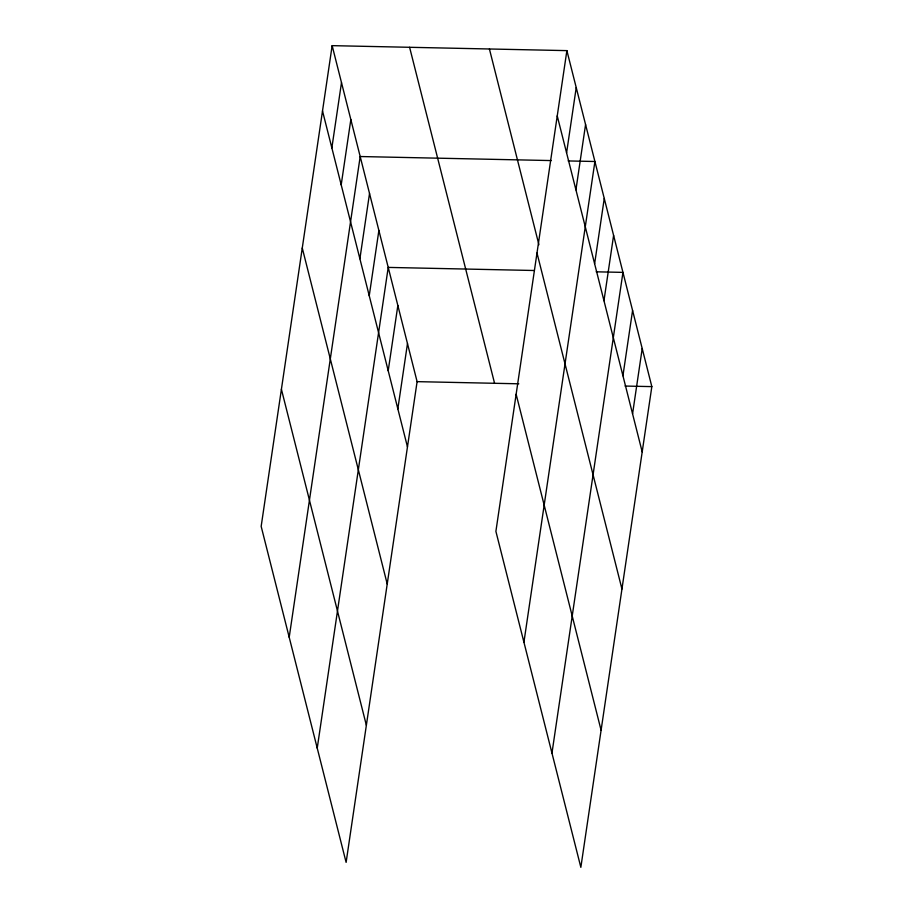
<?xml version="1.0" encoding="UTF-8"?>
<svg xmlns="http://www.w3.org/2000/svg" width="913" height="913" viewBox="0 0 913 913"><rect width="100%" height="100%" fill="white"/><g stroke="black" fill="none" stroke-linecap="round" stroke-linejoin="round"><path stroke-width="1.37" d="M332.149 45.65L261.164 526.379L346.118 862.374L417.104 381.645L332.149 45.65L566.882 50.626L651.836 386.621L580.851 867.35L495.896 531.355L566.882 50.626M331.853 147.895L341.496 82.615M341.2 184.848L350.843 119.569M289.204 637.263L360.19 156.534L551.258 160.574M359.893 258.767L369.537 193.488M369.24 295.732L378.884 230.453M317.233 748.135L388.219 267.406L534.094 270.499M388.208 370.769L397.851 305.49M397.84 408.853L407.483 343.562M566.585 152.87L576.229 87.58M575.932 189.824L585.575 124.545M523.925 642.238L594.911 161.498L568.16 160.939M594.625 263.743L604.258 198.463M603.961 300.708L613.604 235.417M551.966 753.111L622.951 272.382L596.189 271.812M622.94 375.745L632.583 310.466M632.572 413.817L642.204 348.538M417.104 381.645L518.801 383.802M625.074 386.051L651.836 386.621M557.238 115.905L642.193 451.901M489.414 48.982L538.91 244.73M536.992 253.004L621.947 588.999M516.142 394.256L601.096 730.252M409.606 47.293L494.572 383.289M322.506 110.93L407.472 446.925M302.271 248.028L387.226 584.023M281.409 389.28L366.364 725.276"/></g></svg>
